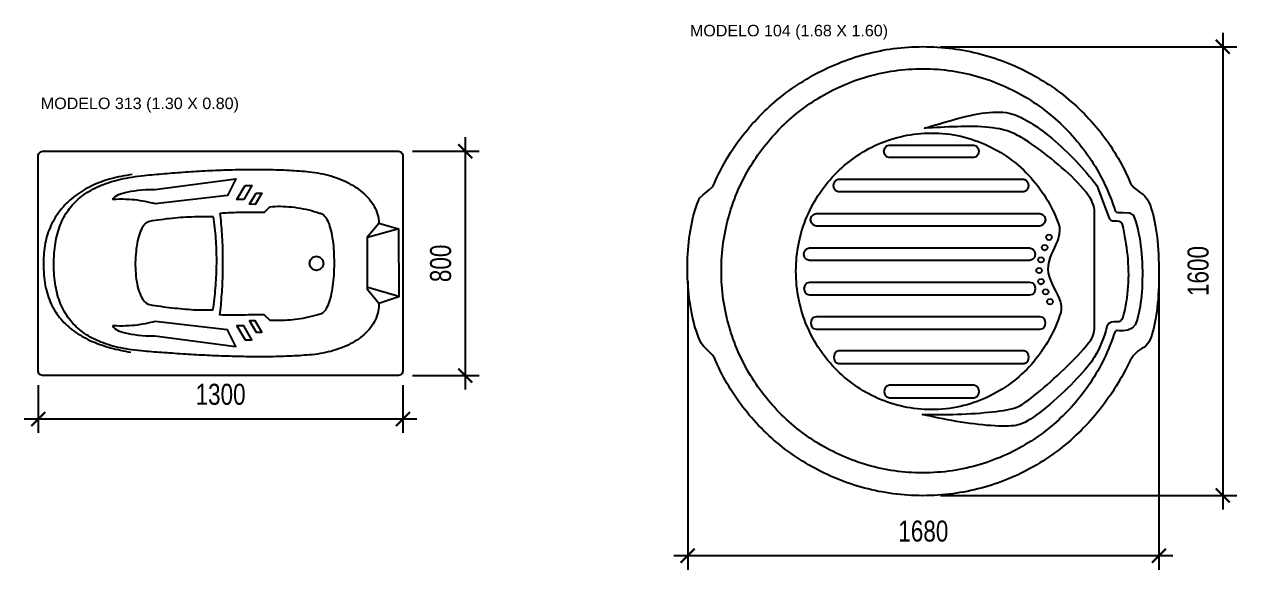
# Model space of a CAD drawing. Header units: millimetres. Extents: x 2134 to 13747, y 1479 to 10829.
# Drawn here: x 9424 to 13747, y 1479 to 3424 of the extents above; entities that cross this region are included whole.
import ezdxf
from ezdxf.enums import TextEntityAlignment as Align

# ---------------------------------------------------------------- set-up
doc = ezdxf.new("R2010")
doc.units = ezdxf.units.MM
doc.layers.add('dim', color=4, linetype='Continuous', lineweight=18)
doc.layers.add('dwgmodels.com', color=250, linetype='Continuous')
doc.layers.add('Text', color=3, linetype='Continuous', plot=False)
doc.styles.add('KOTE', font='romrust.shx', dxfattribs={"width": 0.8})
doc.styles.add('SN0', font='Arial')
doc.dimstyles.new('cad-block.com 50', dxfattribs={"dimscale": 50, "dimtxt": 1.5, "dimasz": 1, "dimexe": 1, "dimexo": 1, "dimgap": 1, "dimtad": 1, "dimdec": 0, "dimzin": 1, "dimdsep": 46, "dimtxsty": 'KOTE', "dimblk": 'ARCHTICK', "dimcen": 0, "dimdle": 1, "dimclrd": 4, "dimclre": 4, "dimclrt": 7, "dimadec": 0, "dimazin": 0, "dimtfac": 0.666667, "dimtdec": 0, "dimtix": 1, "dimtmove": 2, "dimatfit": 0, "dimfxl": 1, "dimtvp": 1, "dimtolj": 1, "dimarcsym": 0})

# ---------------------------------------------------------------- blocks, each defined once
blk = doc.blocks.new('Modelo313')
at = {"color": 0}
for points in [[(-5.057, 1.575), (-0.061, 1.575), (-0.03, 1.566), (-0.008, 1.544), (0, 1.513), (0, -1.513), (-0.008, -1.544), (-0.03, -1.566), (-0.061, -1.575), (-5.057, -1.575), (-5.088, -1.566), (-5.11, -1.544), (-5.118, -1.513), (-5.118, 1.513), (-5.11, 1.544), (-5.088, 1.566), (-5.057, 1.575)], [(-3.799, 1.246), (-3.838, 1.241), (-3.877, 1.235), (-3.916, 1.228), (-3.953, 1.221), (-3.991, 1.214), (-4.028, 1.205), (-4.064, 1.196), (-4.1, 1.187), (-4.136, 1.176), (-4.171, 1.166), (-4.205, 1.154), (-4.239, 1.142), (-4.272, 1.129), (-4.305, 1.116), (-4.337, 1.102), (-4.368, 1.087), (-4.399, 1.072), (-4.43, 1.056), (-4.459, 1.04), (-4.488, 1.023), (-4.517, 1.005), (-4.545, 0.987), (-4.572, 0.968), (-4.598, 0.948), (-4.624, 0.928), (-4.65, 0.908), (-4.674, 0.887), (-4.698, 0.865), (-4.721, 0.843), (-4.743, 0.82), (-4.765, 0.796), (-4.786, 0.772), (-4.806, 0.748), (-4.826, 0.723), (-4.844, 0.697), (-4.862, 0.671), (-4.879, 0.644), (-4.896, 0.617), (-4.911, 0.589), (-4.926, 0.561), (-4.94, 0.532), (-4.953, 0.502), (-4.965, 0.472), (-4.977, 0.442), (-4.987, 0.411), (-4.997, 0.38), (-5.006, 0.348), (-5.014, 0.315), (-5.021, 0.282), (-5.027, 0.248), (-5.032, 0.214), (-5.036, 0.18), (-5.04, 0.145), (-5.042, 0.109), (-5.043, 0.073), (-5.044, 0.037), (-5.044, 0)], [(-3.632, 1.234), (-3.597, 1.237), (-3.562, 1.241), (-3.527, 1.244), (-3.491, 1.248), (-3.456, 1.251), (-3.42, 1.254), (-3.384, 1.257), (-3.347, 1.26), (-3.311, 1.264), (-3.274, 1.267), (-3.237, 1.27), (-3.2, 1.272), (-3.162, 1.275), (-3.125, 1.278), (-3.087, 1.281), (-3.049, 1.283), (-3.012, 1.286), (-2.973, 1.288), (-2.935, 1.291), (-2.897, 1.293), (-2.859, 1.295), (-2.82, 1.298), (-2.782, 1.3), (-2.743, 1.302), (-2.705, 1.304), (-2.666, 1.305), (-2.627, 1.307), (-2.588, 1.309), (-2.55, 1.31), (-2.511, 1.311), (-2.472, 1.313), (-2.433, 1.314), (-2.394, 1.315), (-2.355, 1.316), (-2.317, 1.317), (-2.278, 1.317), (-2.239, 1.318), (-2.2, 1.318), (-2.162, 1.319), (-2.123, 1.319), (-2.085, 1.319), (-2.047, 1.319), (-2.008, 1.319), (-1.97, 1.318), (-1.932, 1.318), (-1.894, 1.317), (-1.856, 1.317), (-1.819, 1.316), (-1.781, 1.315), (-1.744, 1.313), (-1.707, 1.312), (-1.67, 1.311), (-1.633, 1.309), (-1.597, 1.307), (-1.56, 1.305), (-1.524, 1.303), (-1.488, 1.301), (-1.452, 1.298), (-1.417, 1.296), (-1.381, 1.293), (-1.346, 1.29), (-1.312, 1.286), (-1.312, 1.286), (-1.273, 1.282), (-1.235, 1.277), (-1.197, 1.271), (-1.159, 1.264), (-1.122, 1.257), (-1.084, 1.248), (-1.047, 1.238), (-1.011, 1.228), (-0.975, 1.217), (-0.939, 1.204), (-0.904, 1.191), (-0.869, 1.178), (-0.835, 1.163), (-0.802, 1.148), (-0.77, 1.131), (-0.738, 1.114), (-0.707, 1.097), (-0.677, 1.078), (-0.648, 1.059), (-0.62, 1.039), (-0.593, 1.018), (-0.567, 0.996), (-0.542, 0.974), (-0.518, 0.951), (-0.496, 0.928), (-0.475, 0.904), (-0.455, 0.879), (-0.436, 0.853), (-0.419, 0.827), (-0.403, 0.8), (-0.389, 0.773), (-0.377, 0.745), (-0.366, 0.716), (-0.356, 0.687), (-0.349, 0.657), (-0.343, 0.627), (-0.339, 0.596), (-0.336, 0.564), (-0.336, 0.564), (-0.06, 0.485), (-0.059, -0.468), (-0.337, -0.562), (-0.337, -0.566), (-0.337, -0.573), (-0.337, -0.579), (-0.339, -0.612), (-0.343, -0.645), (-0.348, -0.677), (-0.356, -0.708), (-0.365, -0.738), (-0.376, -0.768), (-0.389, -0.796), (-0.403, -0.824), (-0.418, -0.851), (-0.435, -0.878), (-0.454, -0.903), (-0.474, -0.928), (-0.495, -0.952), (-0.518, -0.975), (-0.542, -0.997), (-0.567, -1.019), (-0.593, -1.039), (-0.62, -1.059), (-0.648, -1.078), (-0.677, -1.097), (-0.707, -1.114), (-0.738, -1.131), (-0.77, -1.147), (-0.803, -1.162), (-0.836, -1.176), (-0.87, -1.189), (-0.905, -1.202), (-0.94, -1.214), (-0.976, -1.224), (-1.012, -1.235), (-1.048, -1.244), (-1.085, -1.252), (-1.123, -1.26), (-1.16, -1.267), (-1.198, -1.273), (-1.236, -1.278), (-1.274, -1.282), (-1.312, -1.286), (-1.312, -1.286), (-1.346, -1.289), (-1.381, -1.291), (-1.417, -1.294), (-1.452, -1.296), (-1.488, -1.298), (-1.524, -1.3), (-1.56, -1.302), (-1.597, -1.303), (-1.633, -1.305), (-1.67, -1.306), (-1.707, -1.307), (-1.744, -1.308), (-1.781, -1.309), (-1.819, -1.31), (-1.856, -1.31), (-1.894, -1.311), (-1.932, -1.311), (-1.97, -1.311), (-2.008, -1.311), (-2.047, -1.311), (-2.085, -1.311), (-2.123, -1.311), (-2.162, -1.31), (-2.2, -1.31), (-2.239, -1.309), (-2.278, -1.309), (-2.317, -1.308), (-2.355, -1.307), (-2.394, -1.306), (-2.433, -1.305), (-2.472, -1.303), (-2.511, -1.302), (-2.55, -1.301), (-2.588, -1.299), (-2.627, -1.298), (-2.666, -1.296), (-2.705, -1.294), (-2.743, -1.292), (-2.782, -1.291), (-2.82, -1.289), (-2.859, -1.287), (-2.897, -1.284), (-2.935, -1.282), (-2.973, -1.28), (-3.012, -1.278), (-3.049, -1.276), (-3.087, -1.273), (-3.125, -1.271), (-3.162, -1.268), (-3.2, -1.266), (-3.237, -1.263), (-3.274, -1.261), (-3.311, -1.258), (-3.347, -1.255), (-3.384, -1.253), (-3.42, -1.25), (-3.456, -1.247), (-3.491, -1.245), (-3.527, -1.242), (-3.562, -1.239), (-3.597, -1.236), (-3.632, -1.233), (-3.632, -1.233), (-3.676, -1.229), (-3.719, -1.225), (-3.761, -1.22), (-3.803, -1.215), (-3.843, -1.209), (-3.883, -1.202), (-3.922, -1.195), (-3.961, -1.187), (-3.998, -1.179), (-4.035, -1.17), (-4.071, -1.161), (-4.106, -1.151), (-4.14, -1.14), (-4.174, -1.129), (-4.207, -1.117), (-4.239, -1.105), (-4.27, -1.092), (-4.301, -1.078), (-4.331, -1.064), (-4.36, -1.05), (-4.388, -1.034), (-4.415, -1.019), (-4.442, -1.002), (-4.468, -0.985), (-4.493, -0.967), (-4.518, -0.949), (-4.541, -0.93), (-4.564, -0.91), (-4.586, -0.89), (-4.607, -0.869), (-4.628, -0.848), (-4.648, -0.825), (-4.667, -0.803), (-4.685, -0.779), (-4.703, -0.755), (-4.719, -0.73), (-4.735, -0.705), (-4.751, -0.679), (-4.765, -0.652), (-4.779, -0.625), (-4.792, -0.597), (-4.804, -0.568), (-4.816, -0.538), (-4.827, -0.508), (-4.837, -0.477), (-4.846, -0.446), (-4.855, -0.414), (-4.862, -0.381), (-4.869, -0.347), (-4.876, -0.313), (-4.881, -0.278), (-4.886, -0.242), (-4.89, -0.206), (-4.894, -0.169), (-4.896, -0.131), (-4.898, -0.092), (-4.899, -0.053), (-4.9, -0.013), (-4.9, -0.013), (-4.899, 0.027), (-4.898, 0.065), (-4.897, 0.103), (-4.894, 0.141), (-4.891, 0.177), (-4.887, 0.213), (-4.883, 0.249), (-4.878, 0.283), (-4.872, 0.317), (-4.865, 0.351), (-4.858, 0.383), (-4.85, 0.415), (-4.841, 0.446), (-4.831, 0.477), (-4.821, 0.507), (-4.81, 0.536), (-4.798, 0.565), (-4.786, 0.593), (-4.772, 0.621), (-4.759, 0.647), (-4.744, 0.674), (-4.729, 0.699), (-4.712, 0.724), (-4.696, 0.748), (-4.678, 0.772), (-4.66, 0.795), (-4.641, 0.818), (-4.621, 0.839), (-4.6, 0.861), (-4.579, 0.881), (-4.557, 0.901), (-4.534, 0.921), (-4.511, 0.94), (-4.486, 0.958), (-4.461, 0.976), (-4.436, 0.993), (-4.409, 1.009), (-4.382, 1.025), (-4.354, 1.041), (-4.325, 1.056), (-4.295, 1.07), (-4.265, 1.083), (-4.234, 1.097), (-4.202, 1.109), (-4.17, 1.121), (-4.136, 1.133), (-4.102, 1.144), (-4.067, 1.154), (-4.031, 1.164), (-3.995, 1.173), (-3.958, 1.182), (-3.92, 1.19), (-3.881, 1.198), (-3.841, 1.205), (-3.801, 1.212), (-3.76, 1.218), (-3.718, 1.224), (-3.675, 1.229), (-3.632, 1.234), (-3.632, 1.234)], [(-4.078, 0.896), (-4.068, 0.911), (-4.055, 0.926), (-4.038, 0.94), (-4.017, 0.953), (-3.993, 0.965), (-3.964, 0.977), (-3.933, 0.987), (-3.897, 0.997), (-3.858, 1.005), (-3.814, 1.013), (-3.768, 1.02), (-3.717, 1.026), (-3.664, 1.031), (-3.606, 1.035), (-3.545, 1.037), (-3.48, 1.039), (-2.343, 1.185), (-2.464, 0.955), (-3.475, 0.834), (-3.51, 0.843), (-3.545, 0.852), (-3.58, 0.86), (-3.616, 0.867), (-3.652, 0.874), (-3.688, 0.88), (-3.725, 0.886), (-3.764, 0.89), (-3.803, 0.894), (-3.844, 0.897), (-3.887, 0.899), (-3.931, 0.9), (-3.977, 0.9), (-4.026, 0.898), (-4.078, 0.896)], [(-2.216, 1.093), (-2.12, 1.092), (-2.234, 0.897), (-2.329, 0.898), (-2.216, 1.093)], [(-2.059, 0.988), (-1.981, 0.988), (-2.075, 0.827), (-2.153, 0.829), (-2.059, 0.988)], [(-2.565, 0.707), (-2.525, 0.709), (-2.485, 0.711), (-2.446, 0.713), (-2.406, 0.714), (-2.367, 0.716), (-2.329, 0.717), (-2.29, 0.717), (-2.252, 0.718), (-2.213, 0.718), (-2.175, 0.719), (-2.137, 0.719), (-2.098, 0.719), (-2.06, 0.719), (-2.021, 0.719), (-1.983, 0.718), (-1.944, 0.718), (-1.869, 0.794), (-1.832, 0.797), (-1.795, 0.8), (-1.757, 0.801), (-1.718, 0.801), (-1.679, 0.8), (-1.639, 0.799), (-1.6, 0.796), (-1.56, 0.792), (-1.52, 0.787), (-1.48, 0.781), (-1.44, 0.775), (-1.401, 0.767), (-1.361, 0.759), (-1.322, 0.75), (-1.283, 0.74), (-1.245, 0.73), (-1.208, 0.719), (-1.171, 0.707), (-1.154, 0.703), (-1.139, 0.697), (-1.123, 0.687), (-1.109, 0.675), (-1.095, 0.66), (-1.082, 0.643), (-1.07, 0.623), (-1.059, 0.601), (-1.048, 0.577), (-1.037, 0.551), (-1.028, 0.523), (-1.019, 0.493), (-1.011, 0.462), (-1.004, 0.429), (-0.997, 0.395), (-0.991, 0.359), (-0.985, 0.322), (-0.98, 0.285), (-0.976, 0.246), (-0.973, 0.207), (-0.97, 0.167), (-0.968, 0.126), (-0.967, 0.085), (-0.966, 0.044), (-0.966, 0.003), (-0.966, -0.038), (-0.967, -0.08), (-0.969, -0.121), (-0.971, -0.161), (-0.974, -0.201), (-0.978, -0.241), (-0.982, -0.28), (-0.987, -0.318), (-0.993, -0.355), (-0.999, -0.391), (-1.006, -0.426), (-1.013, -0.459), (-1.021, -0.491), (-1.029, -0.521), (-1.039, -0.55), (-1.048, -0.576), (-1.059, -0.601), (-1.07, -0.624), (-1.081, -0.644), (-1.093, -0.663), (-1.106, -0.678), (-1.119, -0.692), (-1.133, -0.702), (-1.147, -0.71), (-1.162, -0.714), (-1.162, -0.714), (-1.206, -0.726), (-1.248, -0.737), (-1.289, -0.747), (-1.328, -0.756), (-1.366, -0.765), (-1.403, -0.772), (-1.439, -0.778), (-1.475, -0.784), (-1.511, -0.789), (-1.547, -0.793), (-1.583, -0.797), (-1.619, -0.799), (-1.657, -0.801), (-1.695, -0.803), (-1.735, -0.803), (-1.775, -0.804), (-1.818, -0.803), (-1.863, -0.802), (-1.945, -0.723), (-1.977, -0.723), (-2.012, -0.723), (-2.048, -0.723), (-2.086, -0.724), (-2.126, -0.724), (-2.167, -0.724), (-2.208, -0.725), (-2.25, -0.725), (-2.292, -0.726), (-2.334, -0.726), (-2.376, -0.726), (-2.417, -0.726), (-2.457, -0.726), (-2.496, -0.726), (-2.533, -0.725), (-2.569, -0.724), (-2.565, -0.69), (-2.561, -0.655), (-2.557, -0.619), (-2.553, -0.584), (-2.55, -0.548), (-2.547, -0.511), (-2.544, -0.475), (-2.541, -0.438), (-2.538, -0.4), (-2.536, -0.363), (-2.534, -0.325), (-2.532, -0.287), (-2.53, -0.249), (-2.529, -0.21), (-2.528, -0.172), (-2.527, -0.133), (-2.526, -0.094), (-2.525, -0.056), (-2.525, -0.017), (-2.525, 0.022), (-2.525, 0.061), (-2.525, 0.1), (-2.526, 0.139), (-2.527, 0.178), (-2.528, 0.217), (-2.529, 0.256), (-2.531, 0.295), (-2.533, 0.333), (-2.535, 0.372), (-2.537, 0.41), (-2.54, 0.448), (-2.543, 0.486), (-2.546, 0.523), (-2.549, 0.561), (-2.553, 0.598), (-2.557, 0.634), (-2.561, 0.671), (-2.565, 0.707), (-2.565, 0.707)], [(-2.659, 0.653), (-2.697, 0.654), (-2.735, 0.654), (-2.773, 0.654), (-2.811, 0.654), (-2.85, 0.654), (-2.889, 0.653), (-2.927, 0.652), (-2.966, 0.651), (-3.005, 0.649), (-3.044, 0.647), (-3.083, 0.645), (-3.123, 0.642), (-3.162, 0.639), (-3.201, 0.635), (-3.241, 0.631), (-3.28, 0.627), (-3.319, 0.623), (-3.359, 0.618), (-3.398, 0.613), (-3.438, 0.607), (-3.477, 0.601), (-3.517, 0.595), (-3.556, 0.588), (-3.556, 0.588), (-3.573, 0.583), (-3.59, 0.575), (-3.606, 0.564), (-3.622, 0.55), (-3.636, 0.533), (-3.65, 0.514), (-3.663, 0.492), (-3.675, 0.468), (-3.686, 0.441), (-3.697, 0.412), (-3.706, 0.382), (-3.715, 0.35), (-3.723, 0.317), (-3.73, 0.282), (-3.736, 0.246), (-3.742, 0.209), (-3.746, 0.171), (-3.75, 0.132), (-3.753, 0.093), (-3.755, 0.053), (-3.756, 0.013), (-3.756, -0.026), (-3.755, -0.066), (-3.753, -0.105), (-3.75, -0.144), (-3.747, -0.183), (-3.742, -0.22), (-3.736, -0.257), (-3.73, -0.292), (-3.723, -0.327), (-3.714, -0.359), (-3.705, -0.391), (-3.694, -0.42), (-3.683, -0.448), (-3.671, -0.473), (-3.657, -0.496), (-3.643, -0.517), (-3.628, -0.535), (-3.611, -0.551), (-3.594, -0.563), (-3.575, -0.573), (-3.556, -0.579), (-3.556, -0.579), (-3.517, -0.585), (-3.479, -0.591), (-3.44, -0.597), (-3.401, -0.602), (-3.362, -0.608), (-3.323, -0.613), (-3.284, -0.618), (-3.245, -0.623), (-3.206, -0.627), (-3.167, -0.631), (-3.128, -0.635), (-3.089, -0.639), (-3.05, -0.642), (-3.011, -0.645), (-2.972, -0.648), (-2.933, -0.65), (-2.894, -0.651), (-2.856, -0.653), (-2.818, -0.654), (-2.779, -0.654), (-2.741, -0.654), (-2.703, -0.653), (-2.666, -0.652), (-2.666, -0.652), (-2.66, -0.614), (-2.655, -0.576), (-2.65, -0.538), (-2.646, -0.5), (-2.641, -0.462), (-2.637, -0.423), (-2.634, -0.385), (-2.63, -0.347), (-2.627, -0.308), (-2.624, -0.27), (-2.622, -0.231), (-2.619, -0.193), (-2.618, -0.154), (-2.616, -0.116), (-2.615, -0.077), (-2.614, -0.038), (-2.613, 0), (-2.613, 0.039), (-2.613, 0.078), (-2.614, 0.116), (-2.615, 0.155), (-2.616, 0.193), (-2.617, 0.232), (-2.619, 0.27), (-2.621, 0.309), (-2.624, 0.347), (-2.627, 0.386), (-2.63, 0.424), (-2.634, 0.462), (-2.638, 0.5), (-2.643, 0.539), (-2.648, 0.577), (-2.653, 0.615), (-2.659, 0.653)], [(-0.489, 0.386), (-0.337, 0.564)], [(-0.056, 0.486), (-0.497, 0.362)], [(-0.497, 0.302), (-0.497, 0.342), (-0.496, 0.368), (-0.489, 0.386)], [(-0.497, -0.292), (-0.497, 0.302)], [(-5.044, 0), (-5.044, -0.042), (-5.043, -0.083), (-5.042, -0.123), (-5.039, -0.162), (-5.036, -0.201), (-5.031, -0.238), (-5.026, -0.275), (-5.019, -0.311), (-5.012, -0.346), (-5.004, -0.381), (-4.994, -0.414), (-4.984, -0.447), (-4.973, -0.479), (-4.961, -0.511), (-4.949, -0.541), (-4.935, -0.571), (-4.921, -0.6), (-4.906, -0.628), (-4.89, -0.656), (-4.873, -0.683), (-4.856, -0.709), (-4.837, -0.734), (-4.818, -0.759), (-4.798, -0.783), (-4.778, -0.806), (-4.757, -0.829), (-4.735, -0.851), (-4.712, -0.873), (-4.689, -0.893), (-4.665, -0.913), (-4.64, -0.933), (-4.615, -0.952), (-4.589, -0.97), (-4.563, -0.988), (-4.536, -1.005), (-4.508, -1.021), (-4.48, -1.037), (-4.451, -1.052), (-4.422, -1.067), (-4.392, -1.081), (-4.362, -1.095), (-4.331, -1.108), (-4.3, -1.121), (-4.268, -1.133), (-4.236, -1.144), (-4.203, -1.155), (-4.17, -1.166), (-4.136, -1.176), (-4.102, -1.185), (-4.068, -1.195), (-4.033, -1.203), (-3.998, -1.211), (-3.963, -1.219), (-3.927, -1.226), (-3.89, -1.233), (-3.854, -1.24), (-3.817, -1.246)], [(-1.214, 0.099), (-1.164, 0.085), (-1.129, 0.05), (-1.115, 0), (-1.129, -0.049), (-1.164, -0.085), (-1.214, -0.098), (-1.263, -0.085), (-1.299, -0.049), (-1.312, 0), (-1.299, 0.05), (-1.263, 0.085), (-1.214, 0.099)], [(-0.489, -0.38), (-0.496, -0.358), (-0.497, -0.325), (-0.497, -0.292)], [(-0.056, -0.465), (-0.494, -0.341)], [(-0.336, -0.563), (-0.489, -0.38)], [(-4.078, -0.876), (-4.068, -0.891), (-4.055, -0.906), (-4.038, -0.92), (-4.017, -0.933), (-3.993, -0.945), (-3.964, -0.957), (-3.933, -0.967), (-3.897, -0.977), (-3.858, -0.986), (-3.814, -0.993), (-3.768, -1), (-3.717, -1.006), (-3.664, -1.011), (-3.606, -1.015), (-3.545, -1.018), (-3.48, -1.019), (-2.343, -1.165), (-2.464, -0.935), (-3.475, -0.814), (-3.51, -0.824), (-3.545, -0.832), (-3.58, -0.84), (-3.616, -0.848), (-3.652, -0.854), (-3.688, -0.86), (-3.725, -0.866), (-3.764, -0.87), (-3.803, -0.874), (-3.844, -0.877), (-3.887, -0.879), (-3.931, -0.88), (-3.977, -0.88), (-4.026, -0.878), (-4.078, -0.876)], [(-2.059, -0.968), (-1.981, -0.968), (-2.075, -0.807), (-2.153, -0.809), (-2.059, -0.968)], [(-2.216, -1.073), (-2.12, -1.073), (-2.234, -0.877), (-2.329, -0.878), (-2.216, -1.073)]]:
    blk.add_lwpolyline(points, dxfattribs=at)
blk = doc.blocks.new('_ArchTick')
at = {"color": 0, "linetype": 'ByBlock', "const_width": 0.15}
blk.add_lwpolyline([(-0.5, -0.5), (0.5, 0.5)], dxfattribs=at)
blk = doc.blocks.new('*D59')
at = {"layer": 'Defpoints', "color": 0, "transparency": 16777216}
for p in [(9473.9, 2186.9), (10773.9, 2186.9), (10773.9, 2016.4)]:
    blk.add_point(p, dxfattribs=at)
at = {"layer": 'dim', "color": 4, "lineweight": -2, "transparency": 16777216}
for p, q in [((9473.9, 2136.9), (9473.9, 1966.4)), ((10773.9, 2136.9), (10773.9, 1966.4)), ((9423.9, 2016.4), (10823.9, 2016.4))]:
    blk.add_line(p, q, dxfattribs=at)
at = {"layer": 'dim', "color": 4, "lineweight": -2, "transparency": 16777216, "xscale": 50, "yscale": 50, "zscale": 50, "rotation": 180}
blk.add_blockref('_ArchTick', (9473.9, 2016.4), dxfattribs=at)
at = {"layer": 'dim', "color": 4, "lineweight": -2, "transparency": 16777216, "xscale": 50, "yscale": 50, "zscale": 50}
blk.add_blockref('_ArchTick', (10773.9, 2016.4), dxfattribs=at)
at = {"layer": 'dim', "color": 7, "transparency": 16777216, "insert": (10123.9, 2103.9), "char_height": 75, "attachment_point": 5, "style": 'KOTE'}
blk.add_mtext('\\A1;1300', dxfattribs=at)
blk = doc.blocks.new('*D60')
at = {"layer": 'Defpoints', "color": 0, "transparency": 16777216}
for p in [(10758.3, 2971.3), (10758.3, 2171.3), (10996.3, 2171.3)]:
    blk.add_point(p, dxfattribs=at)
at = {"layer": 'dim', "color": 4, "lineweight": -2, "transparency": 16777216}
for p, q in [((10996.3, 3021.3), (10996.3, 2121.3)), ((10808.3, 2971.3), (11046.3, 2971.3)), ((10808.3, 2171.3), (11046.3, 2171.3))]:
    blk.add_line(p, q, dxfattribs=at)
at = {"layer": 'dim', "color": 4, "lineweight": -2, "transparency": 16777216, "xscale": 50, "yscale": 50, "zscale": 50}
for p, rotation in [((10996.3, 2971.3), 90), ((10996.3, 2171.3), 270)]:
    blk.add_blockref('_ArchTick', p, dxfattribs=dict(at, rotation=rotation))
at = {"layer": 'dim', "color": 7, "transparency": 16777216, "insert": (10908.8, 2571.3), "char_height": 75, "attachment_point": 5, "rotation": 90, "style": 'KOTE'}
blk.add_mtext('\\A1;800', dxfattribs=at)
blk = doc.blocks.new('Modelo 104')
at = {"color": 0, "linetype": 'ByBlock'}
for points in [[(-3.312, 3.072), (-3.26, 3.071), (-3.207, 3.07), (-3.155, 3.068), (-3.103, 3.065), (-3.051, 3.061), (-2.999, 3.056), (-2.948, 3.051), (-2.897, 3.045), (-2.846, 3.038), (-2.795, 3.03), (-2.744, 3.021), (-2.694, 3.012), (-2.644, 3.002), (-2.594, 2.991), (-2.545, 2.979), (-2.496, 2.966), (-2.447, 2.953), (-2.398, 2.939), (-2.35, 2.924), (-2.302, 2.909), (-2.254, 2.893), (-2.207, 2.876), (-2.16, 2.858), (-2.114, 2.84), (-2.067, 2.82), (-2.021, 2.801), (-1.976, 2.78), (-1.931, 2.759), (-1.886, 2.737), (-1.842, 2.715), (-1.798, 2.691), (-1.754, 2.668), (-1.711, 2.643), (-1.668, 2.618), (-1.626, 2.592), (-1.584, 2.566), (-1.543, 2.539), (-1.502, 2.511), (-1.461, 2.483), (-1.421, 2.454), (-1.382, 2.424), (-1.343, 2.394), (-1.304, 2.363), (-1.266, 2.332), (-1.229, 2.3), (-1.192, 2.268), (-1.155, 2.235), (-1.119, 2.201), (-1.084, 2.167), (-1.049, 2.132), (-1.014, 2.097), (-0.981, 2.061), (-0.948, 2.025), (-0.915, 1.988), (-0.883, 1.951), (-0.852, 1.913), (-0.821, 1.875), (-0.791, 1.836), (-0.761, 1.797), (-0.732, 1.757), (-0.704, 1.717), (-0.676, 1.676), (-0.649, 1.635), (-0.623, 1.593), (-0.597, 1.551), (-0.572, 1.508), (-0.548, 1.465), (-0.524, 1.422), (-0.501, 1.378), (-0.479, 1.334), (-0.457, 1.289), (-0.436, 1.244), (-0.416, 1.198), (-0.397, 1.152), (-0.397, 1.152), (-0.35, 1.095), (-0.277, 1.036), (-0.216, 0.992), (-0.198, 0.976), (-0.181, 0.956), (-0.164, 0.931), (-0.148, 0.904), (-0.133, 0.872), (-0.119, 0.837), (-0.106, 0.799), (-0.093, 0.757), (-0.081, 0.713), (-0.07, 0.666), (-0.06, 0.617), (-0.05, 0.566), (-0.041, 0.512), (-0.034, 0.457), (-0.026, 0.399), (-0.02, 0.341), (-0.015, 0.281), (-0.01, 0.22), (-0.006, 0.158), (-0.003, 0.095), (-0.001, 0.032), (0.001, -0.032), (0.001, -0.095), (0.001, -0.159), (0, -0.222), (-0.002, -0.285), (-0.004, -0.348), (-0.008, -0.409), (-0.012, -0.47), (-0.017, -0.529), (-0.023, -0.587), (-0.03, -0.643), (-0.037, -0.697), (-0.046, -0.749), (-0.055, -0.8), (-0.065, -0.847), (-0.076, -0.893), (-0.088, -0.935), (-0.1, -0.974), (-0.114, -1.011), (-0.128, -1.044), (-0.143, -1.073), (-0.159, -1.099), (-0.176, -1.12), (-0.194, -1.138), (-0.212, -1.151), (-0.232, -1.16), (-0.292, -1.196), (-0.356, -1.26), (-0.404, -1.333), (-0.427, -1.379), (-0.449, -1.424), (-0.473, -1.47), (-0.496, -1.514), (-0.521, -1.559), (-0.546, -1.603), (-0.572, -1.646), (-0.598, -1.689), (-0.625, -1.732), (-0.652, -1.774), (-0.68, -1.816), (-0.709, -1.857), (-0.738, -1.898), (-0.767, -1.938), (-0.797, -1.978), (-0.828, -2.017), (-0.859, -2.056), (-0.891, -2.094), (-0.923, -2.132), (-0.956, -2.169), (-0.989, -2.206), (-1.023, -2.242), (-1.057, -2.278), (-1.092, -2.313), (-1.128, -2.347), (-1.163, -2.381), (-1.2, -2.415), (-1.236, -2.447), (-1.274, -2.48), (-1.311, -2.511), (-1.35, -2.542), (-1.388, -2.573), (-1.427, -2.603), (-1.467, -2.632), (-1.507, -2.66), (-1.547, -2.688), (-1.588, -2.716), (-1.63, -2.743), (-1.671, -2.769), (-1.714, -2.794), (-1.756, -2.819), (-1.799, -2.843), (-1.843, -2.866), (-1.886, -2.889), (-1.931, -2.911), (-1.975, -2.933), (-2.02, -2.953), (-2.066, -2.973), (-2.111, -2.993), (-2.158, -3.011), (-2.204, -3.029), (-2.251, -3.046), (-2.298, -3.063), (-2.346, -3.079), (-2.394, -3.093), (-2.442, -3.108), (-2.491, -3.121), (-2.54, -3.134), (-2.589, -3.146), (-2.639, -3.157), (-2.689, -3.167), (-2.739, -3.177), (-2.79, -3.185), (-2.841, -3.193), (-2.892, -3.2), (-2.944, -3.207), (-2.995, -3.212), (-3.047, -3.217), (-3.1, -3.221), (-3.153, -3.224), (-3.206, -3.226), (-3.259, -3.227), (-3.312, -3.228), (-3.312, -3.228), (-3.365, -3.227), (-3.417, -3.226), (-3.47, -3.224), (-3.522, -3.221), (-3.574, -3.217), (-3.625, -3.212), (-3.677, -3.207), (-3.728, -3.2), (-3.779, -3.193), (-3.83, -3.185), (-3.88, -3.176), (-3.931, -3.167), (-3.981, -3.157), (-4.03, -3.145), (-4.08, -3.133), (-4.129, -3.121), (-4.178, -3.107), (-4.227, -3.093), (-4.275, -3.078), (-4.323, -3.063), (-4.371, -3.046), (-4.418, -3.029), (-4.465, -3.011), (-4.512, -2.992), (-4.558, -2.973), (-4.604, -2.953), (-4.65, -2.932), (-4.695, -2.911), (-4.74, -2.889), (-4.784, -2.866), (-4.828, -2.843), (-4.872, -2.819), (-4.915, -2.794), (-4.958, -2.768), (-5, -2.742), (-5.042, -2.716), (-5.084, -2.688), (-5.125, -2.66), (-5.165, -2.632), (-5.205, -2.602), (-5.245, -2.573), (-5.284, -2.542), (-5.323, -2.511), (-5.361, -2.48), (-5.399, -2.448), (-5.436, -2.415), (-5.473, -2.382), (-5.509, -2.348), (-5.544, -2.313), (-5.579, -2.278), (-5.614, -2.243), (-5.648, -2.207), (-5.681, -2.17), (-5.714, -2.133), (-5.746, -2.096), (-5.777, -2.057), (-5.808, -2.019), (-5.839, -1.98), (-5.868, -1.94), (-5.898, -1.9), (-5.926, -1.86), (-5.954, -1.819), (-5.981, -1.777), (-6.008, -1.735), (-6.033, -1.693), (-6.059, -1.65), (-6.083, -1.607), (-6.107, -1.563), (-6.13, -1.519), (-6.153, -1.475), (-6.174, -1.43), (-6.195, -1.384), (-6.216, -1.339), (-6.235, -1.292), (-6.235, -1.292), (-6.267, -1.252), (-6.327, -1.19), (-6.386, -1.128), (-6.419, -1.089), (-6.438, -1.048), (-6.456, -1.006), (-6.472, -0.963), (-6.488, -0.918), (-6.503, -0.871), (-6.517, -0.823), (-6.53, -0.774), (-6.542, -0.724), (-6.553, -0.672), (-6.563, -0.62), (-6.572, -0.566), (-6.58, -0.512), (-6.588, -0.457), (-6.594, -0.402), (-6.599, -0.346), (-6.604, -0.29), (-6.608, -0.233), (-6.61, -0.176), (-6.612, -0.119), (-6.613, -0.062), (-6.613, -0.005), (-6.612, 0.052), (-6.61, 0.109), (-6.607, 0.165), (-6.603, 0.221), (-6.599, 0.276), (-6.593, 0.331), (-6.587, 0.385), (-6.58, 0.439), (-6.572, 0.491), (-6.563, 0.543), (-6.553, 0.593), (-6.542, 0.642), (-6.531, 0.69), (-6.518, 0.737), (-6.505, 0.782), (-6.491, 0.825), (-6.476, 0.867), (-6.46, 0.908), (-6.443, 0.946), (-6.443, 0.946), (-6.391, 0.995), (-6.306, 1.062), (-6.255, 1.111), (-6.235, 1.156), (-6.215, 1.202), (-6.194, 1.247), (-6.172, 1.292), (-6.15, 1.336), (-6.127, 1.38), (-6.103, 1.424), (-6.079, 1.467), (-6.054, 1.509), (-6.028, 1.552), (-6.002, 1.593), (-5.974, 1.635), (-5.947, 1.676), (-5.918, 1.716), (-5.89, 1.756), (-5.86, 1.796), (-5.83, 1.835), (-5.799, 1.874), (-5.768, 1.912), (-5.736, 1.95), (-5.703, 1.987), (-5.67, 2.024), (-5.637, 2.06), (-5.602, 2.095), (-5.568, 2.13), (-5.533, 2.165), (-5.497, 2.199), (-5.46, 2.233), (-5.424, 2.266), (-5.386, 2.298), (-5.349, 2.33), (-5.31, 2.361), (-5.271, 2.392), (-5.232, 2.422), (-5.193, 2.451), (-5.152, 2.48), (-5.112, 2.509), (-5.071, 2.536), (-5.029, 2.564), (-4.987, 2.59), (-4.945, 2.616), (-4.902, 2.641), (-4.859, 2.666), (-4.816, 2.69), (-4.772, 2.713), (-4.727, 2.735), (-4.683, 2.757), (-4.638, 2.779), (-4.592, 2.799), (-4.546, 2.819), (-4.5, 2.838), (-4.454, 2.857), (-4.407, 2.874), (-4.36, 2.891), (-4.313, 2.908), (-4.265, 2.923), (-4.217, 2.938), (-4.169, 2.952), (-4.12, 2.966), (-4.072, 2.978), (-4.022, 2.99), (-3.973, 3.001), (-3.924, 3.011), (-3.874, 3.021), (-3.824, 3.03), (-3.773, 3.037), (-3.723, 3.045), (-3.672, 3.051), (-3.621, 3.056), (-3.57, 3.061), (-3.519, 3.065), (-3.468, 3.068), (-3.416, 3.07), (-3.364, 3.071), (-3.312, 3.072), (-3.312, 3.072)], [(-3.312, 2.761), (-3.26, 2.761), (-3.208, 2.76), (-3.157, 2.757), (-3.106, 2.754), (-3.055, 2.75), (-3.004, 2.745), (-2.954, 2.739), (-2.904, 2.732), (-2.854, 2.724), (-2.804, 2.715), (-2.755, 2.706), (-2.706, 2.696), (-2.657, 2.684), (-2.609, 2.672), (-2.561, 2.66), (-2.513, 2.646), (-2.466, 2.631), (-2.419, 2.616), (-2.372, 2.6), (-2.326, 2.583), (-2.28, 2.565), (-2.235, 2.547), (-2.189, 2.528), (-2.145, 2.508), (-2.1, 2.487), (-2.057, 2.465), (-2.013, 2.443), (-1.97, 2.42), (-1.927, 2.397), (-1.885, 2.372), (-1.844, 2.347), (-1.802, 2.321), (-1.762, 2.295), (-1.721, 2.268), (-1.682, 2.24), (-1.642, 2.212), (-1.604, 2.182), (-1.565, 2.153), (-1.528, 2.122), (-1.49, 2.091), (-1.454, 2.06), (-1.418, 2.027), (-1.382, 1.994), (-1.347, 1.961), (-1.313, 1.927), (-1.279, 1.892), (-1.246, 1.857), (-1.213, 1.821), (-1.181, 1.785), (-1.149, 1.748), (-1.119, 1.711), (-1.088, 1.673), (-1.059, 1.634), (-1.03, 1.595), (-1.002, 1.556), (-0.974, 1.516), (-0.947, 1.476), (-0.921, 1.435), (-0.895, 1.393), (-0.87, 1.351), (-0.846, 1.309), (-0.823, 1.266), (-0.8, 1.223), (-0.778, 1.179), (-0.757, 1.135), (-0.736, 1.091), (-0.716, 1.046), (-0.697, 1), (-0.679, 0.955), (-0.661, 0.909), (-0.645, 0.862), (-0.629, 0.815), (-0.613, 0.768), (-0.613, 0.768), (-0.606, 0.757), (-0.592, 0.749), (-0.576, 0.746), (-0.499, 0.746), (-0.41, 0.739), (-0.359, 0.712), (-0.341, 0.665), (-0.325, 0.616), (-0.31, 0.565), (-0.297, 0.512), (-0.284, 0.457), (-0.274, 0.401), (-0.264, 0.343), (-0.256, 0.285), (-0.249, 0.225), (-0.243, 0.166), (-0.238, 0.105), (-0.235, 0.045), (-0.233, -0.016), (-0.231, -0.076), (-0.231, -0.136), (-0.232, -0.195), (-0.234, -0.253), (-0.236, -0.31), (-0.24, -0.366), (-0.245, -0.42), (-0.25, -0.473), (-0.256, -0.523), (-0.264, -0.572), (-0.271, -0.618), (-0.28, -0.661), (-0.29, -0.702), (-0.3, -0.74), (-0.31, -0.774), (-0.322, -0.806), (-0.334, -0.833), (-0.376, -0.879), (-0.435, -0.904), (-0.5, -0.914), (-0.555, -0.914), (-0.588, -0.912), (-0.601, -0.915), (-0.613, -0.923), (-0.619, -0.932), (-0.635, -0.98), (-0.651, -1.027), (-0.668, -1.074), (-0.686, -1.12), (-0.705, -1.166), (-0.725, -1.211), (-0.745, -1.257), (-0.766, -1.301), (-0.788, -1.346), (-0.81, -1.389), (-0.834, -1.433), (-0.858, -1.476), (-0.882, -1.518), (-0.908, -1.56), (-0.934, -1.602), (-0.961, -1.643), (-0.988, -1.683), (-1.017, -1.723), (-1.045, -1.763), (-1.075, -1.802), (-1.105, -1.841), (-1.136, -1.878), (-1.167, -1.916), (-1.199, -1.953), (-1.232, -1.989), (-1.265, -2.025), (-1.299, -2.06), (-1.334, -2.095), (-1.369, -2.128), (-1.405, -2.162), (-1.441, -2.195), (-1.478, -2.227), (-1.515, -2.258), (-1.553, -2.289), (-1.591, -2.319), (-1.63, -2.349), (-1.67, -2.378), (-1.71, -2.406), (-1.75, -2.434), (-1.791, -2.461), (-1.833, -2.487), (-1.874, -2.512), (-1.917, -2.537), (-1.96, -2.561), (-2.003, -2.584), (-2.047, -2.607), (-2.091, -2.629), (-2.135, -2.65), (-2.18, -2.67), (-2.226, -2.69), (-2.272, -2.708), (-2.318, -2.726), (-2.365, -2.744), (-2.412, -2.76), (-2.459, -2.776), (-2.507, -2.79), (-2.555, -2.804), (-2.603, -2.817), (-2.652, -2.83), (-2.701, -2.841), (-2.75, -2.851), (-2.8, -2.861), (-2.85, -2.87), (-2.9, -2.878), (-2.951, -2.885), (-3.001, -2.891), (-3.053, -2.896), (-3.104, -2.9), (-3.156, -2.904), (-3.207, -2.906), (-3.259, -2.907), (-3.312, -2.908), (-3.312, -2.908), (-3.362, -2.907), (-3.412, -2.906), (-3.461, -2.904), (-3.511, -2.901), (-3.56, -2.897), (-3.609, -2.892), (-3.658, -2.887), (-3.706, -2.88), (-3.755, -2.873), (-3.803, -2.865), (-3.85, -2.856), (-3.898, -2.846), (-3.945, -2.836), (-3.992, -2.825), (-4.038, -2.813), (-4.085, -2.8), (-4.13, -2.786), (-4.176, -2.772), (-4.221, -2.757), (-4.266, -2.741), (-4.311, -2.724), (-4.355, -2.707), (-4.399, -2.689), (-4.442, -2.67), (-4.486, -2.651), (-4.528, -2.631), (-4.571, -2.61), (-4.613, -2.588), (-4.654, -2.566), (-4.695, -2.543), (-4.736, -2.52), (-4.776, -2.496), (-4.816, -2.471), (-4.856, -2.445), (-4.895, -2.419), (-4.933, -2.393), (-4.971, -2.365), (-5.009, -2.337), (-5.046, -2.309), (-5.082, -2.28), (-5.119, -2.25), (-5.154, -2.22), (-5.189, -2.189), (-5.224, -2.157), (-5.258, -2.125), (-5.292, -2.093), (-5.325, -2.059), (-5.357, -2.026), (-5.389, -1.992), (-5.42, -1.957), (-5.451, -1.922), (-5.481, -1.886), (-5.511, -1.85), (-5.54, -1.813), (-5.569, -1.776), (-5.597, -1.738), (-5.624, -1.7), (-5.65, -1.661), (-5.676, -1.622), (-5.702, -1.582), (-5.727, -1.542), (-5.751, -1.502), (-5.774, -1.461), (-5.797, -1.42), (-5.819, -1.378), (-5.84, -1.336), (-5.861, -1.294), (-5.881, -1.251), (-5.901, -1.208), (-5.919, -1.164), (-5.937, -1.12), (-5.955, -1.075), (-5.971, -1.031), (-5.987, -0.986), (-6.002, -0.94), (-6.016, -0.895), (-6.03, -0.848), (-6.042, -0.802), (-6.054, -0.755), (-6.066, -0.708), (-6.076, -0.661), (-6.086, -0.614), (-6.095, -0.566), (-6.103, -0.518), (-6.11, -0.469), (-6.116, -0.42), (-6.122, -0.372), (-6.127, -0.322), (-6.13, -0.273), (-6.133, -0.223), (-6.136, -0.174), (-6.137, -0.123), (-6.137, -0.073), (-6.137, -0.073), (-6.137, -0.023), (-6.136, 0.027), (-6.133, 0.077), (-6.13, 0.127), (-6.127, 0.176), (-6.122, 0.225), (-6.116, 0.274), (-6.11, 0.323), (-6.103, 0.371), (-6.095, 0.419), (-6.086, 0.467), (-6.076, 0.515), (-6.066, 0.562), (-6.054, 0.609), (-6.042, 0.656), (-6.03, 0.702), (-6.016, 0.748), (-6.002, 0.794), (-5.987, 0.839), (-5.971, 0.884), (-5.955, 0.929), (-5.937, 0.973), (-5.919, 1.017), (-5.901, 1.061), (-5.881, 1.104), (-5.861, 1.147), (-5.84, 1.19), (-5.819, 1.232), (-5.797, 1.273), (-5.774, 1.315), (-5.751, 1.356), (-5.727, 1.396), (-5.702, 1.436), (-5.676, 1.476), (-5.65, 1.515), (-5.624, 1.553), (-5.597, 1.591), (-5.569, 1.629), (-5.54, 1.666), (-5.511, 1.703), (-5.481, 1.739), (-5.451, 1.775), (-5.42, 1.81), (-5.389, 1.845), (-5.357, 1.879), (-5.325, 1.913), (-5.292, 1.946), (-5.258, 1.979), (-5.224, 2.011), (-5.189, 2.042), (-5.154, 2.073), (-5.119, 2.103), (-5.082, 2.133), (-5.046, 2.162), (-5.009, 2.191), (-4.971, 2.219), (-4.933, 2.246), (-4.895, 2.273), (-4.856, 2.299), (-4.816, 2.324), (-4.776, 2.349), (-4.736, 2.373), (-4.695, 2.397), (-4.654, 2.42), (-4.613, 2.442), (-4.571, 2.464), (-4.528, 2.484), (-4.486, 2.505), (-4.442, 2.524), (-4.399, 2.543), (-4.355, 2.561), (-4.311, 2.578), (-4.266, 2.595), (-4.221, 2.61), (-4.176, 2.625), (-4.13, 2.64), (-4.085, 2.653), (-4.038, 2.666), (-3.992, 2.678), (-3.945, 2.689), (-3.898, 2.7), (-3.85, 2.71), (-3.803, 2.718), (-3.755, 2.727), (-3.706, 2.734), (-3.658, 2.74), (-3.609, 2.746), (-3.56, 2.751), (-3.511, 2.754), (-3.461, 2.757), (-3.412, 2.76), (-3.362, 2.761), (-3.312, 2.761), (-3.312, 2.761)], [(-3.287, 1.929), (-3.235, 1.944), (-3.183, 1.959), (-3.13, 1.975), (-3.076, 1.991), (-3.022, 2.007), (-2.968, 2.022), (-2.913, 2.038), (-2.859, 2.053), (-2.804, 2.068), (-2.75, 2.082), (-2.696, 2.095), (-2.642, 2.108), (-2.588, 2.119), (-2.535, 2.129), (-2.483, 2.137), (-2.431, 2.144), (-2.38, 2.15), (-2.33, 2.153), (-2.282, 2.155), (-2.234, 2.154), (-2.187, 2.151), (-2.142, 2.146), (-2.098, 2.138), (-2.055, 2.127), (-2.015, 2.114), (-1.976, 2.097), (-1.933, 2.077), (-1.891, 2.055), (-1.848, 2.032), (-1.805, 2.006), (-1.761, 1.979), (-1.717, 1.95), (-1.674, 1.919), (-1.63, 1.888), (-1.586, 1.854), (-1.542, 1.82), (-1.499, 1.784), (-1.455, 1.747), (-1.412, 1.71), (-1.369, 1.671), (-1.327, 1.631), (-1.285, 1.591), (-1.244, 1.55), (-1.203, 1.509), (-1.162, 1.467), (-1.123, 1.424), (-1.084, 1.381), (-1.046, 1.338), (-1.009, 1.295), (-0.972, 1.252), (-0.937, 1.209), (-0.903, 1.166), (-0.87, 1.123), (-0.87, 1.123), (-0.707, 0.687), (-0.693, 0.658), (-0.675, 0.636), (-0.651, 0.628), (-0.618, 0.629), (-0.586, 0.629), (-0.558, 0.625), (-0.537, 0.616), (-0.522, 0.6), (-0.515, 0.579), (-0.503, 0.524), (-0.492, 0.47), (-0.481, 0.415), (-0.472, 0.361), (-0.463, 0.306), (-0.455, 0.252), (-0.448, 0.198), (-0.442, 0.143), (-0.437, 0.089), (-0.433, 0.034), (-0.43, -0.02), (-0.429, -0.074), (-0.428, -0.128), (-0.429, -0.183), (-0.43, -0.237), (-0.433, -0.291), (-0.438, -0.345), (-0.443, -0.399), (-0.45, -0.453), (-0.458, -0.506), (-0.468, -0.56), (-0.479, -0.614), (-0.492, -0.667), (-0.506, -0.721), (-0.506, -0.721), (-0.521, -0.755), (-0.539, -0.779), (-0.563, -0.79), (-0.597, -0.791), (-0.631, -0.791), (-0.663, -0.792), (-0.702, -0.81), (-0.729, -0.852), (-0.743, -0.915), (-0.762, -0.974), (-0.786, -1.038), (-0.813, -1.104), (-0.842, -1.17), (-0.874, -1.233), (-0.907, -1.291), (-0.924, -1.318), (-0.946, -1.349), (-0.972, -1.383), (-1.001, -1.419), (-1.034, -1.458), (-1.07, -1.498), (-1.108, -1.541), (-1.149, -1.584), (-1.192, -1.629), (-1.237, -1.675), (-1.283, -1.721), (-1.33, -1.767), (-1.378, -1.812), (-1.427, -1.857), (-1.476, -1.901), (-1.525, -1.944), (-1.574, -1.985), (-1.622, -2.024), (-1.669, -2.061), (-1.715, -2.095), (-1.76, -2.127), (-1.802, -2.155), (-1.843, -2.179), (-1.881, -2.2), (-1.916, -2.216), (-1.948, -2.227), (-1.977, -2.234), (-2.004, -2.241), (-2.036, -2.246), (-2.071, -2.25), (-2.111, -2.252), (-2.154, -2.253), (-2.2, -2.253), (-2.249, -2.252), (-2.301, -2.249), (-2.355, -2.245), (-2.411, -2.241), (-2.469, -2.235), (-2.529, -2.229), (-2.59, -2.221), (-2.652, -2.213), (-2.714, -2.204), (-2.777, -2.195), (-2.84, -2.185), (-2.903, -2.174), (-2.965, -2.163), (-3.027, -2.151), (-3.087, -2.139), (-3.147, -2.127), (-3.204, -2.114), (-3.26, -2.101), (-3.314, -2.089), (-3.314, -2.089), (-3.258, -2.089), (-3.201, -2.09), (-3.141, -2.09), (-3.08, -2.09), (-3.018, -2.089), (-2.955, -2.088), (-2.891, -2.087), (-2.827, -2.085), (-2.762, -2.083), (-2.698, -2.08), (-2.635, -2.076), (-2.572, -2.073), (-2.51, -2.068), (-2.449, -2.063), (-2.391, -2.058), (-2.334, -2.052), (-2.279, -2.046), (-2.227, -2.039), (-2.178, -2.031), (-2.132, -2.023), (-2.089, -2.014), (-2.05, -2.004), (-2.015, -1.994), (-1.985, -1.983), (-1.959, -1.972), (-1.94, -1.962), (-1.917, -1.947), (-1.89, -1.929), (-1.86, -1.907), (-1.825, -1.882), (-1.788, -1.853), (-1.749, -1.822), (-1.706, -1.788), (-1.662, -1.751), (-1.616, -1.712), (-1.569, -1.672), (-1.521, -1.629), (-1.472, -1.586), (-1.423, -1.541), (-1.373, -1.495), (-1.324, -1.449), (-1.276, -1.402), (-1.229, -1.355), (-1.183, -1.308), (-1.139, -1.261), (-1.096, -1.216), (-1.056, -1.171), (-1.019, -1.127), (-0.985, -1.084), (-0.954, -1.044), (-0.932, -1.003), (-0.912, -0.946), (-0.904, -0.886), (-0.905, 0.785), (-0.908, 0.815), (-0.916, 0.847), (-0.929, 0.881), (-0.947, 0.917), (-0.969, 0.955), (-0.996, 0.994), (-1.026, 1.034), (-1.06, 1.076), (-1.097, 1.118), (-1.137, 1.161), (-1.179, 1.204), (-1.223, 1.248), (-1.269, 1.291), (-1.316, 1.335), (-1.364, 1.377), (-1.413, 1.42), (-1.463, 1.461), (-1.512, 1.501), (-1.561, 1.541), (-1.61, 1.578), (-1.657, 1.614), (-1.703, 1.648), (-1.748, 1.68), (-1.791, 1.71), (-1.831, 1.737), (-1.868, 1.761), (-1.903, 1.782), (-1.934, 1.8), (-1.962, 1.815), (-1.985, 1.826), (-2.02, 1.847), (-2.058, 1.865), (-2.098, 1.881), (-2.14, 1.895), (-2.184, 1.907), (-2.231, 1.917), (-2.279, 1.926), (-2.329, 1.934), (-2.381, 1.94), (-2.434, 1.944), (-2.488, 1.948), (-2.544, 1.95), (-2.6, 1.951), (-2.657, 1.952), (-2.714, 1.952), (-2.772, 1.951), (-2.831, 1.949), (-2.889, 1.947), (-2.947, 1.945), (-3.005, 1.942), (-3.063, 1.939), (-3.12, 1.937), (-3.177, 1.934), (-3.232, 1.931), (-3.287, 1.929), (-3.287, 1.929)], [(-3.191, 1.86), (-3.138, 1.86), (-3.085, 1.857), (-3.033, 1.854), (-2.981, 1.848), (-2.929, 1.842), (-2.878, 1.834), (-2.827, 1.825), (-2.777, 1.814), (-2.727, 1.802), (-2.678, 1.788), (-2.629, 1.773), (-2.581, 1.757), (-2.534, 1.74), (-2.487, 1.722), (-2.44, 1.702), (-2.394, 1.681), (-2.349, 1.659), (-2.305, 1.635), (-2.261, 1.611), (-2.218, 1.585), (-2.175, 1.558), (-2.134, 1.53), (-2.093, 1.502), (-2.053, 1.472), (-2.013, 1.441), (-1.975, 1.409), (-1.937, 1.376), (-1.901, 1.342), (-1.865, 1.307), (-1.83, 1.271), (-1.796, 1.234), (-1.762, 1.196), (-1.73, 1.158), (-1.699, 1.118), (-1.669, 1.078), (-1.64, 1.037), (-1.611, 0.995), (-1.584, 0.953), (-1.558, 0.909), (-1.533, 0.865), (-1.509, 0.82), (-1.487, 0.775), (-1.465, 0.729), (-1.445, 0.682), (-1.425, 0.634), (-1.407, 0.586), (-1.407, 0.586), (-1.395, 0.538), (-1.392, 0.491), (-1.397, 0.443), (-1.408, 0.396), (-1.424, 0.348), (-1.444, 0.3), (-1.465, 0.252), (-1.487, 0.203), (-1.509, 0.154), (-1.528, 0.104), (-1.543, 0.053), (-1.554, 0), (-1.557, -0.053), (-1.553, -0.103), (-1.54, -0.154), (-1.521, -0.206), (-1.498, -0.258), (-1.473, -0.31), (-1.447, -0.361), (-1.421, -0.412), (-1.399, -0.463), (-1.382, -0.513), (-1.371, -0.562), (-1.369, -0.61), (-1.377, -0.656), (-1.393, -0.704), (-1.409, -0.751), (-1.427, -0.798), (-1.446, -0.845), (-1.466, -0.89), (-1.487, -0.935), (-1.509, -0.98), (-1.532, -1.024), (-1.557, -1.067), (-1.582, -1.109), (-1.609, -1.151), (-1.636, -1.192), (-1.664, -1.232), (-1.694, -1.271), (-1.724, -1.31), (-1.755, -1.348), (-1.787, -1.385), (-1.821, -1.421), (-1.854, -1.456), (-1.889, -1.491), (-1.925, -1.524), (-1.961, -1.557), (-1.999, -1.588), (-2.037, -1.619), (-2.075, -1.649), (-2.115, -1.677), (-2.155, -1.705), (-2.196, -1.732), (-2.238, -1.757), (-2.281, -1.782), (-2.324, -1.805), (-2.367, -1.828), (-2.412, -1.849), (-2.457, -1.869), (-2.502, -1.888), (-2.548, -1.905), (-2.595, -1.922), (-2.642, -1.937), (-2.69, -1.951), (-2.738, -1.964), (-2.787, -1.976), (-2.836, -1.986), (-2.885, -1.995), (-2.935, -2.003), (-2.986, -2.009), (-3.037, -2.014), (-3.088, -2.017), (-3.139, -2.019), (-3.191, -2.02), (-3.191, -2.02), (-3.241, -2.02), (-3.29, -2.018), (-3.339, -2.014), (-3.388, -2.01), (-3.436, -2.004), (-3.484, -1.997), (-3.532, -1.989), (-3.579, -1.979), (-3.626, -1.969), (-3.672, -1.957), (-3.718, -1.944), (-3.764, -1.93), (-3.808, -1.915), (-3.853, -1.898), (-3.897, -1.881), (-3.94, -1.863), (-3.983, -1.843), (-4.025, -1.822), (-4.067, -1.801), (-4.108, -1.778), (-4.149, -1.755), (-4.189, -1.73), (-4.228, -1.705), (-4.266, -1.678), (-4.304, -1.651), (-4.342, -1.622), (-4.378, -1.593), (-4.414, -1.563), (-4.449, -1.532), (-4.483, -1.5), (-4.517, -1.467), (-4.55, -1.434), (-4.582, -1.4), (-4.613, -1.365), (-4.643, -1.329), (-4.673, -1.292), (-4.701, -1.255), (-4.729, -1.217), (-4.756, -1.178), (-4.782, -1.139), (-4.807, -1.099), (-4.831, -1.058), (-4.854, -1.017), (-4.876, -0.975), (-4.897, -0.932), (-4.917, -0.889), (-4.936, -0.845), (-4.955, -0.801), (-4.972, -0.756), (-4.988, -0.71), (-5.002, -0.664), (-5.016, -0.618), (-5.029, -0.571), (-5.04, -0.524), (-5.051, -0.476), (-5.06, -0.428), (-5.068, -0.379), (-5.075, -0.33), (-5.081, -0.281), (-5.085, -0.231), (-5.088, -0.181), (-5.09, -0.131), (-5.091, -0.08), (-5.091, -0.08), (-5.09, -0.029), (-5.088, 0.021), (-5.085, 0.071), (-5.081, 0.121), (-5.075, 0.17), (-5.068, 0.219), (-5.06, 0.268), (-5.051, 0.316), (-5.04, 0.364), (-5.029, 0.411), (-5.016, 0.458), (-5.002, 0.505), (-4.988, 0.551), (-4.972, 0.596), (-4.955, 0.641), (-4.936, 0.685), (-4.917, 0.729), (-4.897, 0.772), (-4.876, 0.815), (-4.854, 0.857), (-4.831, 0.898), (-4.807, 0.939), (-4.782, 0.979), (-4.756, 1.018), (-4.729, 1.057), (-4.701, 1.095), (-4.673, 1.132), (-4.643, 1.169), (-4.613, 1.205), (-4.582, 1.24), (-4.55, 1.274), (-4.517, 1.308), (-4.483, 1.34), (-4.449, 1.372), (-4.414, 1.403), (-4.378, 1.433), (-4.342, 1.462), (-4.304, 1.491), (-4.266, 1.518), (-4.228, 1.545), (-4.189, 1.57), (-4.149, 1.595), (-4.108, 1.618), (-4.067, 1.641), (-4.025, 1.663), (-3.983, 1.683), (-3.94, 1.703), (-3.897, 1.721), (-3.853, 1.739), (-3.808, 1.755), (-3.764, 1.77), (-3.718, 1.784), (-3.672, 1.797), (-3.626, 1.809), (-3.579, 1.82), (-3.532, 1.829), (-3.484, 1.837), (-3.436, 1.844), (-3.388, 1.85), (-3.339, 1.854), (-3.29, 1.858), (-3.241, 1.86), (-3.191, 1.86), (-3.191, 1.86)], [(-3.783, 1.692), (-2.597, 1.692), (-2.561, 1.68), (-2.534, 1.648), (-2.524, 1.604), (-2.534, 1.559), (-2.561, 1.528), (-2.597, 1.516), (-3.783, 1.516), (-3.819, 1.528), (-3.846, 1.559), (-3.856, 1.604), (-3.846, 1.648), (-3.819, 1.68), (-3.783, 1.692)], [(-4.498, 1.211), (-1.894, 1.211), (-1.861, 1.199), (-1.837, 1.167), (-1.828, 1.123), (-1.837, 1.079), (-1.861, 1.047), (-1.894, 1.035), (-4.498, 1.035), (-4.532, 1.047), (-4.556, 1.079), (-4.565, 1.123), (-4.556, 1.167), (-4.532, 1.199), (-4.498, 1.211)], [(-4.806, 0.73), (-1.672, 0.73), (-1.632, 0.718), (-1.603, 0.687), (-1.592, 0.642), (-1.603, 0.598), (-1.632, 0.567), (-1.672, 0.555), (-4.806, 0.555), (-4.846, 0.567), (-4.875, 0.598), (-4.886, 0.642), (-4.875, 0.687), (-4.846, 0.718), (-4.806, 0.73)], [(-1.541, 0.438), (-1.521, 0.432), (-1.507, 0.418), (-1.502, 0.398), (-1.507, 0.379), (-1.521, 0.364), (-1.541, 0.359), (-1.561, 0.364), (-1.575, 0.379), (-1.581, 0.398), (-1.575, 0.418), (-1.561, 0.432), (-1.541, 0.438)], [(-4.903, 0.249), (-1.814, 0.249), (-1.774, 0.237), (-1.746, 0.205), (-1.735, 0.161), (-1.746, 0.116), (-1.774, 0.085), (-1.814, 0.073), (-4.903, 0.073), (-4.943, 0.085), (-4.971, 0.116), (-4.982, 0.161), (-4.971, 0.205), (-4.943, 0.237), (-4.903, 0.249)], [(-1.602, 0.293), (-1.582, 0.288), (-1.568, 0.273), (-1.563, 0.254), (-1.568, 0.234), (-1.582, 0.22), (-1.602, 0.214), (-1.622, 0.22), (-1.636, 0.234), (-1.641, 0.254), (-1.636, 0.273), (-1.622, 0.288), (-1.602, 0.293)], [(-1.654, 0.12), (-1.634, 0.115), (-1.62, 0.101), (-1.615, 0.081), (-1.62, 0.061), (-1.634, 0.047), (-1.654, 0.042), (-1.674, 0.047), (-1.688, 0.061), (-1.694, 0.081), (-1.688, 0.101), (-1.674, 0.115), (-1.654, 0.12)], [(-1.68, -0.029), (-1.66, -0.034), (-1.646, -0.048), (-1.641, -0.068), (-1.646, -0.088), (-1.66, -0.102), (-1.68, -0.107), (-1.7, -0.102), (-1.714, -0.088), (-1.72, -0.068), (-1.714, -0.048), (-1.7, -0.034), (-1.68, -0.029)], [(-4.899, -0.411), (-1.81, -0.411), (-1.77, -0.399), (-1.742, -0.367), (-1.731, -0.323), (-1.742, -0.279), (-1.77, -0.247), (-1.81, -0.235), (-4.899, -0.235), (-4.939, -0.247), (-4.967, -0.279), (-4.978, -0.323), (-4.967, -0.367), (-4.939, -0.399), (-4.899, -0.411)], [(-1.654, -0.184), (-1.634, -0.189), (-1.62, -0.203), (-1.615, -0.223), (-1.62, -0.243), (-1.634, -0.257), (-1.654, -0.263), (-1.674, -0.257), (-1.688, -0.243), (-1.694, -0.223), (-1.688, -0.203), (-1.674, -0.189), (-1.654, -0.184)], [(-1.589, -0.329), (-1.569, -0.334), (-1.555, -0.348), (-1.55, -0.368), (-1.555, -0.388), (-1.569, -0.402), (-1.589, -0.407), (-1.609, -0.402), (-1.623, -0.388), (-1.628, -0.368), (-1.623, -0.348), (-1.609, -0.334), (-1.589, -0.329)], [(-1.528, -0.467), (-1.508, -0.472), (-1.494, -0.486), (-1.489, -0.506), (-1.494, -0.526), (-1.508, -0.54), (-1.528, -0.545), (-1.548, -0.54), (-1.562, -0.526), (-1.568, -0.506), (-1.562, -0.486), (-1.548, -0.472), (-1.528, -0.467)], [(-4.802, -0.893), (-1.668, -0.893), (-1.628, -0.88), (-1.599, -0.849), (-1.588, -0.805), (-1.599, -0.76), (-1.628, -0.729), (-1.668, -0.717), (-4.802, -0.717), (-4.843, -0.729), (-4.872, -0.76), (-4.883, -0.805), (-4.872, -0.849), (-4.843, -0.88), (-4.802, -0.893)], [(-4.494, -1.373), (-1.891, -1.373), (-1.857, -1.361), (-1.833, -1.329), (-1.824, -1.285), (-1.833, -1.241), (-1.857, -1.209), (-1.891, -1.197), (-4.494, -1.197), (-4.528, -1.209), (-4.552, -1.241), (-4.561, -1.285), (-4.552, -1.329), (-4.528, -1.361), (-4.494, -1.373)], [(-3.779, -1.854), (-2.594, -1.854), (-2.557, -1.842), (-2.531, -1.81), (-2.521, -1.766), (-2.531, -1.722), (-2.557, -1.69), (-2.594, -1.678), (-3.779, -1.678), (-3.816, -1.69), (-3.842, -1.722), (-3.852, -1.766), (-3.842, -1.81), (-3.816, -1.842), (-3.779, -1.854)]]:
    blk.add_lwpolyline(points, dxfattribs=at)
blk = doc.blocks.new('*D68')
at = {"layer": 'Defpoints', "color": 0, "transparency": 16777216}
for p in [(12640.8, 3344), (12640.8, 1744.1), (13697.1, 1744.1)]:
    blk.add_point(p, dxfattribs=at)
at = {"layer": 'dim', "color": 4, "lineweight": -2, "transparency": 16777216}
for p, q in [((13697.1, 3394), (13697.1, 1694.1)), ((12690.8, 3344), (13747.1, 3344)), ((12690.8, 1744.1), (13747.1, 1744.1))]:
    blk.add_line(p, q, dxfattribs=at)
at = {"layer": 'dim', "color": 4, "lineweight": -2, "transparency": 16777216, "xscale": 50, "yscale": 50, "zscale": 50}
for p, rotation in [((13697.1, 3344), 90), ((13697.1, 1744.1), 270)]:
    blk.add_blockref('_ArchTick', p, dxfattribs=dict(at, rotation=rotation))
at = {"layer": 'dim', "color": 7, "transparency": 16777216, "insert": (13609.6, 2544), "char_height": 75, "attachment_point": 5, "rotation": 90, "style": 'KOTE'}
blk.add_mtext('\\A1;1600', dxfattribs=at)
blk = doc.blocks.new('*D69')
at = {"layer": 'Defpoints', "color": 0, "transparency": 16777216}
for p in [(11789.6, 2557.3), (13469.6, 2555.3), (11789.6, 1528.7)]:
    blk.add_point(p, dxfattribs=at)
at = {"layer": 'dim', "color": 4, "lineweight": -2, "transparency": 16777216}
for p, q in [((11789.6, 2507.3), (11789.6, 1478.7)), ((13469.6, 2505.3), (13469.6, 1478.7)), ((13519.6, 1528.7), (11739.6, 1528.7))]:
    blk.add_line(p, q, dxfattribs=at)
at = {"layer": 'dim', "color": 4, "lineweight": -2, "transparency": 16777216, "xscale": 50, "yscale": 50, "zscale": 50, "rotation": 180}
blk.add_blockref('_ArchTick', (11789.6, 1528.7), dxfattribs=at)
at = {"layer": 'dim', "color": 4, "lineweight": -2, "transparency": 16777216, "xscale": 50, "yscale": 50, "zscale": 50}
blk.add_blockref('_ArchTick', (13469.6, 1528.7), dxfattribs=at)
at = {"layer": 'dim', "color": 7, "transparency": 16777216, "insert": (12629.6, 1616.2), "char_height": 75, "attachment_point": 5, "style": 'KOTE'}
blk.add_mtext('\\A1;1680', dxfattribs=at)

msp = doc.modelspace()

# ---------------------------------------------------------------- block references
at = {"layer": 'dwgmodels.com'}
for name, p, xscale, yscale, zscale in [('Modelo 104', (13469.4, 2563.3), 254.1765039826849, 254.1765039826849, 254.1765039826849), ('Modelo313', (10773.9, 2571.3), 254.0000117230775, 254.0000117230775, 254.0000117230775)]:
    msp.add_blockref(name, p, dxfattribs=dict(at, xscale=xscale, yscale=yscale, zscale=zscale))

# ---------------------------------------------------------------- texts
at = {"layer": 'Text', "color": 7, "style": 'SN0'}
for s, p in [('MODELO 104 (1.68 X 1.60)', (12150.6, 3401.4)), ('MODELO 313 (1.30 X 0.80)', (9836.2, 3141.9))]:
    msp.add_text(s, height=40.982, dxfattribs=at).set_placement(p, align=Align.MIDDLE_CENTER)

# ---------------------------------------------------------------- dimensions: what is measured, and where the dimension line sits
at = {"layer": 'dim'}
for base, p1, p2, picture, middle in [((13697.1, 1744.1), (12640.8, 3344), (12640.8, 1744.1), '*D68', (13609.6, 2544)), ((10996.3, 2171.3), (10758.3, 2971.3), (10758.3, 2171.3), '*D60', (10908.8, 2571.3))]:
    dim = msp.add_linear_dim(base=base, p1=p1, p2=p2, angle=90, dimstyle='cad-block.com 50', dxfattribs=at)
    dim.commit()
    dim.dimension.update_dxf_attribs({"geometry": picture, "text_midpoint": middle})
for base, p1, p2, picture, middle in [((11789.6, 1528.7), (13469.6, 2555.3), (11789.6, 2557.3), '*D69', (12629.6, 1616.2)), ((10773.9, 2016.4), (9473.9, 2186.9), (10773.9, 2186.9), '*D59', (10123.9, 2103.9))]:
    dim = msp.add_linear_dim(base=base, p1=p1, p2=p2, dimstyle='cad-block.com 50', dxfattribs=at)
    dim.commit()
    dim.dimension.update_dxf_attribs({"geometry": picture, "text_midpoint": middle})

doc.saveas('drawing.dxf')
